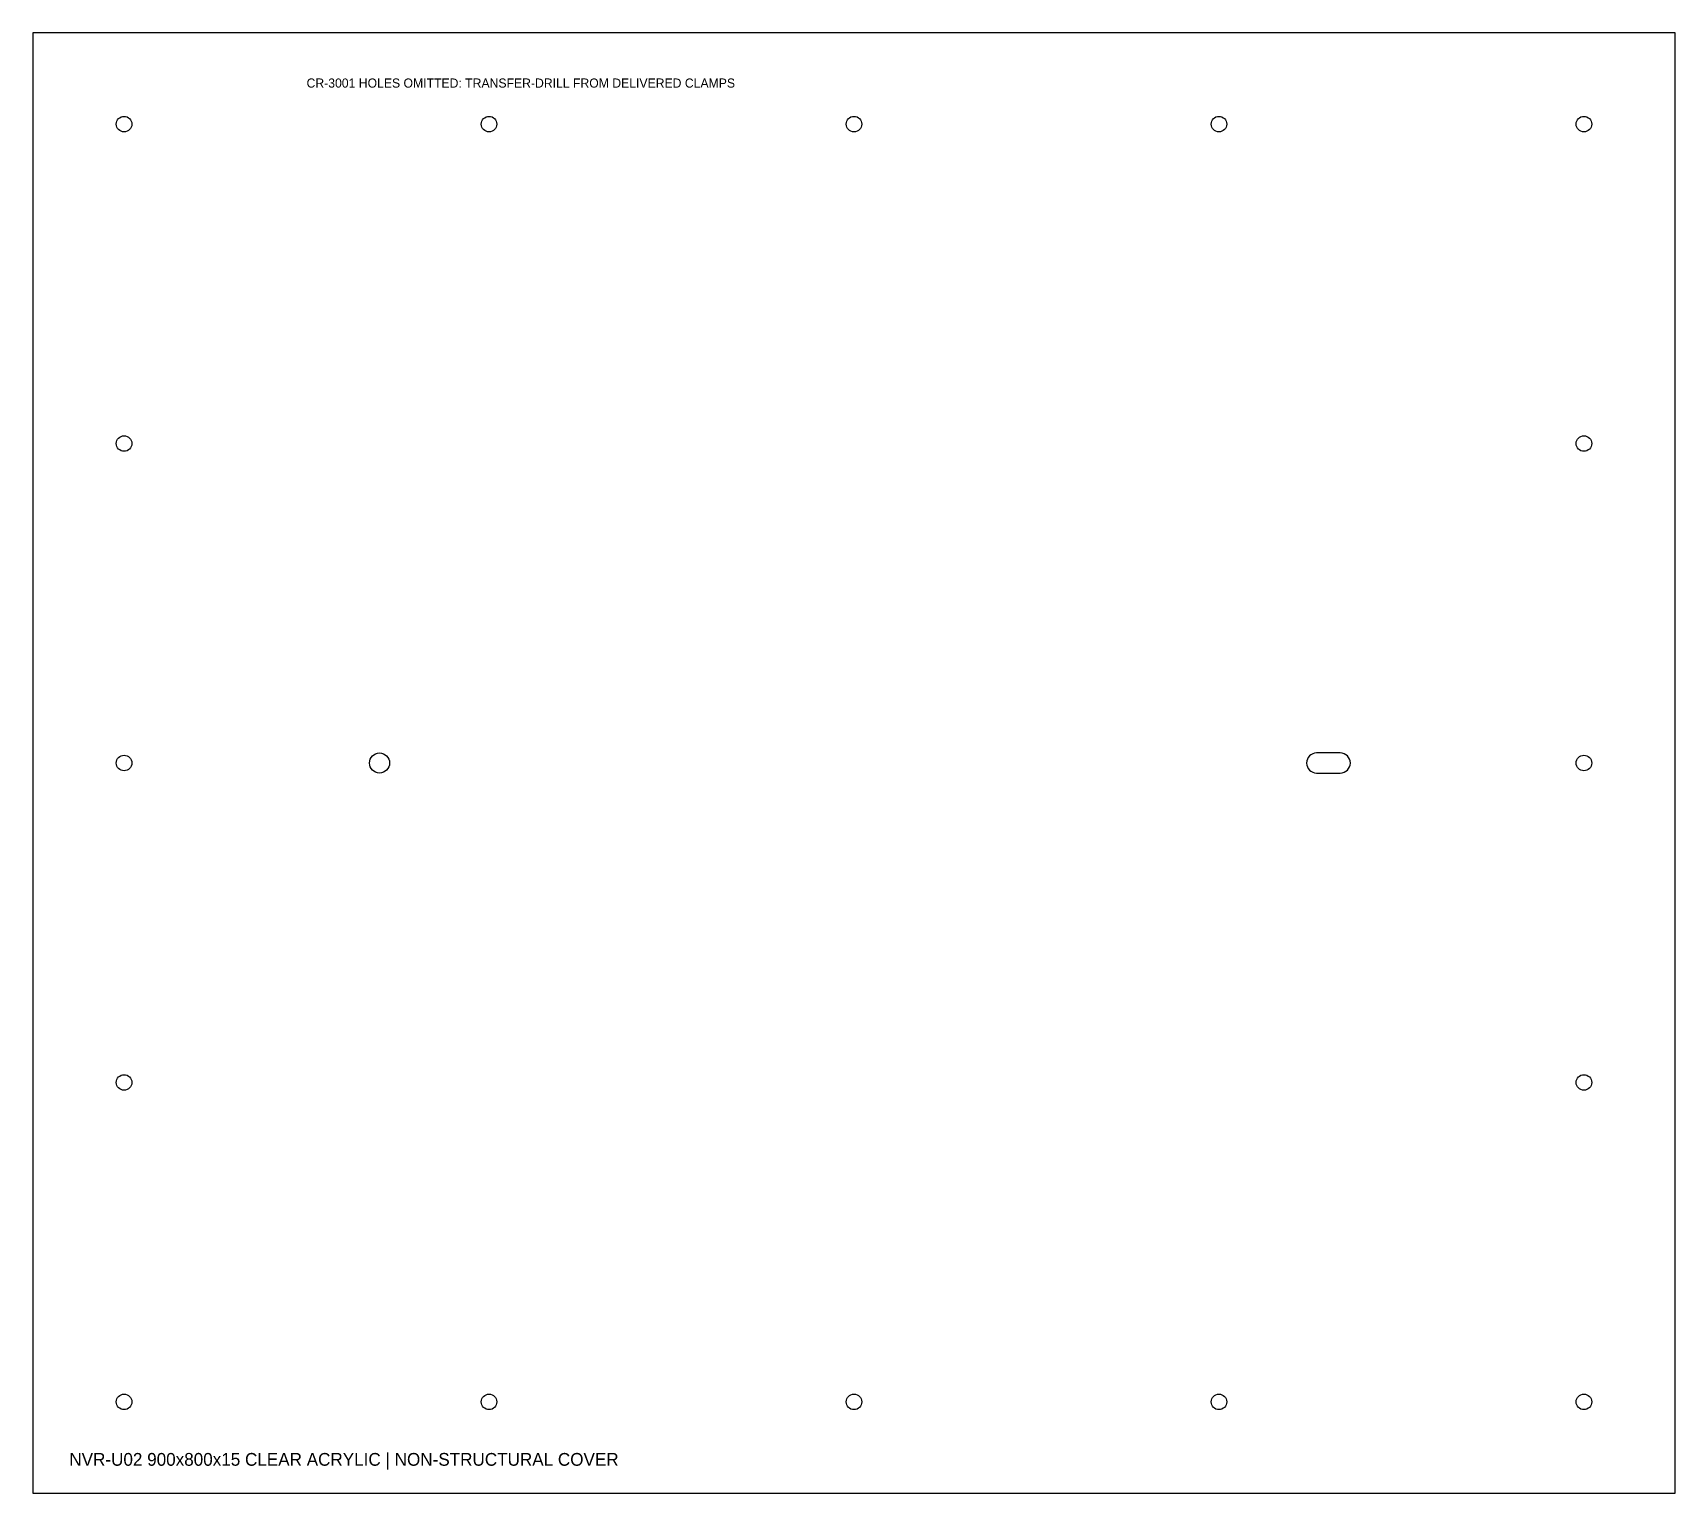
# Model space of a CAD drawing. Header units: millimetres. Extents: x -450 to 450, y -400 to 400.
import ezdxf

# ---------------------------------------------------------------- set-up
doc = ezdxf.new("R2010")
doc.units = ezdxf.units.MM
for name, color, linetype in [('CUT_HOLES', 7, 'Continuous'), ('CUT_OUTER', 7, 'Continuous'), ('NOTES', 7, 'Continuous')]:
    doc.layers.add(name, color=color, linetype=linetype)

msp = doc.modelspace()

# ---------------------------------------------------------------- linework, layer by layer
at = {"layer": 'CUT_HOLES'}
for p, q in [((266.5, 5.5), (253.5, 5.5)), ((253.5, -5.5), (266.5, -5.5))]:
    msp.add_line(p, q, dxfattribs=at)
for centre, radius in [((-400, 350), 4.25), ((-200, 350), 4.25), ((0, 350), 4.25), ((200, 350), 4.25), ((400, 350), 4.25), ((-400, 175), 4.25), ((400, 175), 4.25), ((-400, 0), 4.25), ((-260, 0), 5.5), ((400, 0), 4.25), ((-400, -175), 4.25), ((400, -175), 4.25), ((-400, -350), 4.25), ((-200, -350), 4.25), ((0, -350), 4.25), ((200, -350), 4.25), ((400, -350), 4.25)]:
    msp.add_circle(centre, radius, dxfattribs=at)
for centre, start, end in [((253.5, 0), 90, 270), ((266.5, 0), 270, 90)]:
    msp.add_arc(centre, 5.5, start, end, dxfattribs=at)
at = {"layer": 'CUT_OUTER'}
msp.add_lwpolyline([(-450, -400), (450, -400), (450, 400), (-450, 400)], close=True, dxfattribs=at)

# ---------------------------------------------------------------- texts
at = {"layer": 'NOTES'}
for s, height, p in [('CR-3001 HOLES OMITTED: TRANSFER-DRILL FROM DELIVERED CLAMPS', 5, (-300, 370)), ('NVR-U02 900x800x15 CLEAR ACRYLIC | NON-STRUCTURAL COVER', 7, (-430, -385))]:
    msp.add_text(s, height=height, dxfattribs=at).set_placement(p)

doc.saveas('drawing.dxf')
